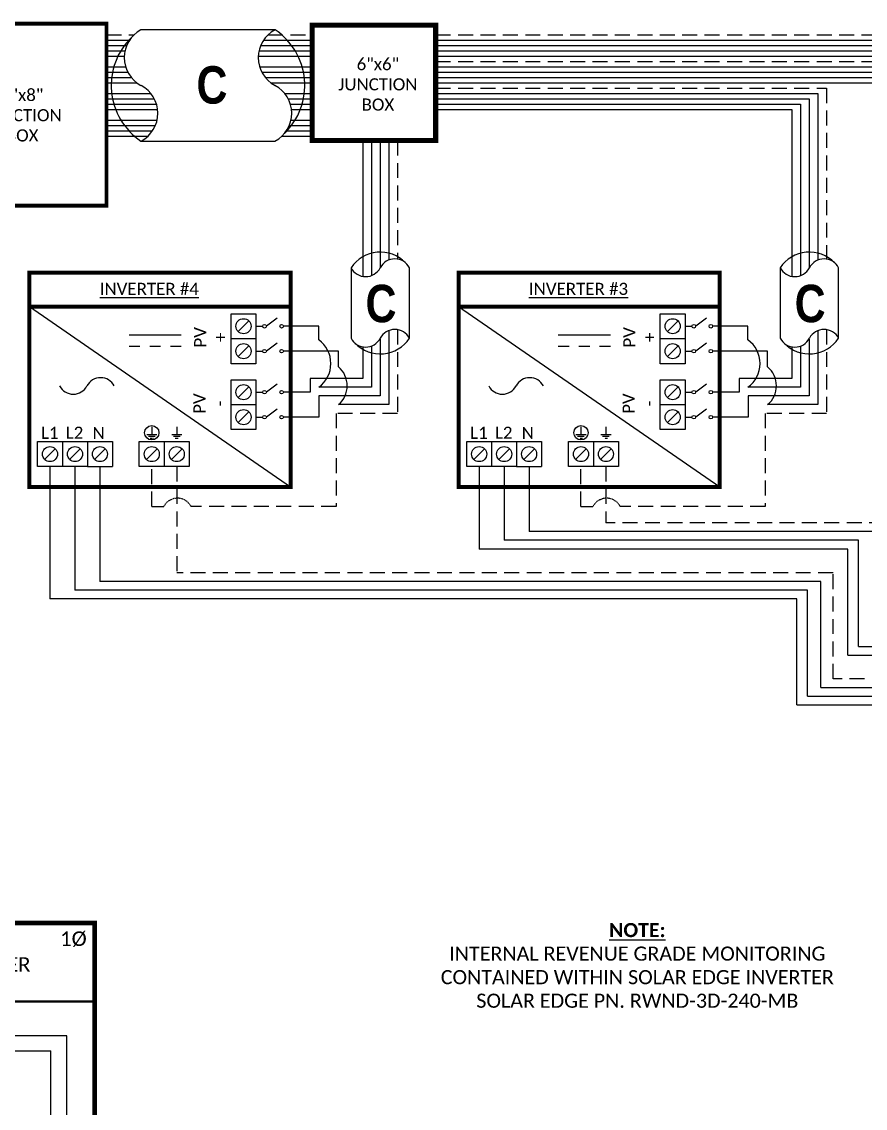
# Model space of a CAD drawing. Header units: feet. Extents: x 19811 to 20443, y 16029 to 16607.
# Drawn here: x 20022.9 to 20234.6, y 16313.7 to 16586.3 of the extents above; entities that cross this region are included whole.
import ezdxf

# ---------------------------------------------------------------- set-up
doc = ezdxf.new("R2010")
doc.units = ezdxf.units.FT
doc.header["$MEASUREMENT"] = 0
doc.linetypes.add('DASHED', pattern=[0.75, 0.5, -0.25])
doc.linetypes.add('HIDDEN', pattern=[0.375, 0.25, -0.125])
doc.styles.add('ONE LINE TXT', font='techb___.ttf')
doc.styles.get("Standard").update_dxf_attribs({"font": 'calibri.ttf'})

# ---------------------------------------------------------------- blocks, each defined once
blk = doc.blocks.new('lineTapPanel')
at = {"linetype": 'Continuous'}
h = blk.add_hatch(color=254, dxfattribs=at)
h.dxf.hatch_style = 1
edge = h.paths.add_edge_path()
edge.add_arc((-38.44, 98.34), 1.11, 0, 360)
h = blk.add_hatch(color=254, dxfattribs=at)
h.dxf.hatch_style = 1
edge = h.paths.add_edge_path()
edge.add_arc((-42.47, 94.51), 1.11, 0, 360)
h = blk.add_hatch(color=1, dxfattribs=at)
h.dxf.hatch_style = 1
edge = h.paths.add_edge_path()
edge.add_arc((-42.47, 86.8), 0.291, 0, 360)
h = blk.add_hatch(color=1, dxfattribs=at)
h.dxf.hatch_style = 1
edge = h.paths.add_edge_path()
edge.add_arc((-38.44, 86.8), 0.291, 0, 360)
h = blk.add_hatch(color=1, dxfattribs=at)
h.dxf.hatch_style = 1
edge = h.paths.add_edge_path()
edge.add_arc((-42.47, 77.16), 0.291, 0, 360)
h = blk.add_hatch(color=1, dxfattribs=at)
h.dxf.hatch_style = 1
edge = h.paths.add_edge_path()
edge.add_arc((-38.44, 77.16), 0.291, 0, 360)
h = blk.add_hatch(color=1, dxfattribs=at)
h.dxf.hatch_style = 1
edge = h.paths.add_edge_path()
edge.add_arc((-38.44, 71.16), 0.528, 0, 360)
h = blk.add_hatch(color=1, dxfattribs=at)
h.dxf.hatch_style = 1
edge = h.paths.add_edge_path()
edge.add_arc((-42.47, 67.78), 0.528, 0, 360)
h = blk.add_hatch(color=1, dxfattribs=at)
h.dxf.hatch_style = 1
edge = h.paths.add_edge_path()
edge.add_arc((-38.44, 61.76), 0.528, 0, 360)
h = blk.add_hatch(color=1, dxfattribs=at)
h.dxf.hatch_style = 1
edge = h.paths.add_edge_path()
edge.add_arc((-42.47, 58.38), 0.528, 0, 360)
h = blk.add_hatch(color=1, dxfattribs=at)
h.dxf.hatch_style = 1
edge = h.paths.add_edge_path()
edge.add_arc((-38.44, 52.36), 0.528, 0, 360)
h = blk.add_hatch(color=1, dxfattribs=at)
h.dxf.hatch_style = 1
edge = h.paths.add_edge_path()
edge.add_arc((-42.47, 48.98), 0.528, 0, 360)
h = blk.add_hatch(color=1, dxfattribs=at)
h.dxf.hatch_style = 1
edge = h.paths.add_edge_path()
edge.add_arc((-38.44, 42.95), 0.528, 0, 360)
h = blk.add_hatch(color=1, dxfattribs=at)
h.dxf.hatch_style = 1
edge = h.paths.add_edge_path()
edge.add_arc((-42.47, 39.58), 0.528, 0, 360)
h = blk.add_hatch(color=1, dxfattribs=at)
h.dxf.hatch_style = 1
edge = h.paths.add_edge_path()
edge.add_arc((-38.44, 33.55), 0.528, 0, 360)
h = blk.add_hatch(color=1, dxfattribs=at)
h.dxf.hatch_style = 1
edge = h.paths.add_edge_path()
edge.add_arc((-42.47, 30.17), 0.528, 0, 360)
at = {"color": 155, "true_color": 0x647190}
blk.add_line((-80.92, 126.59), (0, 126.59), dxfattribs=at)
at = {"color": 253, "linetype": 'Continuous'}
for p, q in [((-100.73, 90.2), (-100.73, 109.7)), ((-76.04, 90.2), (-100.73, 90.2)), ((-76.04, 90.2), (-76.04, 22.16)), ((-76.04, 22.16), (-27.25, 22.16)), ((-27.25, 22.16), (-27.25, 17.57)), ((-27.25, 17.57), (-29.89, 17.57)), ((0, 3), (-11.01, 3)), ((-11.01, 3), (-11.01, 0.16)), ((-11.01, 0.16), (-29.89, 0.16))]:
    blk.add_line(p, q, dxfattribs=at)
at = {"color": 10, "linetype": 'Continuous'}
for p, q in [((-94.24, 94.51), (-94.24, 109.7)), ((-43.58, 94.51), (-94.24, 94.51)), ((-42.47, 87.09), (-42.47, 93.4)), ((-41.36, 94.51), (-10.98, 94.51)), ((-10.98, 6), (-10.98, 94.51)), ((-42.47, 30.17), (-42.47, 76.87)), ((-35.88, 67.78), (-45.04, 67.78)), ((-35.88, 58.38), (-45.04, 58.38)), ((-35.88, 48.98), (-45.04, 48.98)), ((-35.88, 39.58), (-45.04, 39.58)), ((-35.88, 30.17), (-45.04, 30.17)), ((0, 6), (-10.98, 6))]:
    blk.add_line(p, q, dxfattribs=at)
at = {"color": 7, "linetype": 'Continuous'}
for p, q in [((-87.75, 98.34), (-87.75, 109.7)), ((-39.56, 98.34), (-87.75, 98.34)), ((-6.96, 9), (-6.96, 98.34)), ((-38.44, 87.09), (-38.44, 97.23)), ((-38.44, 61.76), (-38.44, 76.87)), ((-35.88, 71.16), (-45.04, 71.16)), ((-38.44, 71.16), (-35.88, 71.16)), ((-45.04, 61.76), (-35.88, 61.76)), ((-35.88, 61.76), (-45.04, 61.76)), ((-38.44, 52.36), (-38.44, 61.76)), ((-45.04, 52.36), (-35.88, 52.36)), ((-35.88, 52.36), (-45.04, 52.36)), ((-38.44, 42.95), (-38.44, 52.36)), ((-45.04, 42.95), (-35.88, 42.95)), ((-35.88, 42.95), (-45.04, 42.95)), ((-38.44, 33.55), (-38.44, 42.95)), ((-35.88, 33.55), (-45.04, 33.55))]:
    blk.add_line(p, q, dxfattribs=at)
at = {"lineweight": 50}
blk.add_line((-80.92, 106.95), (0, 106.95), dxfattribs=at)
at = {"color": 7}
for p, q in [((-6.96, 98.34), (-37.33, 98.34)), ((0, 9), (-6.96, 9))]:
    blk.add_line(p, q, dxfattribs=at)
at = {"color": 1, "linetype": 'Continuous'}
for p, q in [((-51.03, -2.51), (-51.03, 20.23)), ((-46.49, 20.23), (-51.03, 20.23)), ((-46.49, 20.23), (-46.49, -2.51)), ((-34.43, -2.43), (-34.43, 20.16)), ((-29.89, 20.16), (-34.43, 20.16)), ((-29.89, 20.16), (-29.89, -2.43)), ((-46.49, -2.51), (-51.03, -2.51)), ((-29.89, -2.43), (-34.43, -2.43))]:
    blk.add_line(p, q, dxfattribs=at)
at = {"color": 4, "linetype": 'Continuous'}
for p, q in [((-47.97, 18.28), (-49.55, 16.71)), ((-31.37, 18.35), (-32.94, 16.78)), ((-47.97, 13.93), (-49.55, 12.36)), ((-31.37, 14), (-32.94, 12.43)), ((-47.97, 9.58), (-49.55, 8.01)), ((-31.37, 9.65), (-32.94, 8.08)), ((-47.97, 5.23), (-49.55, 3.66)), ((-31.37, 5.3), (-32.94, 3.73)), ((-47.97, 0.88), (-49.55, -0.69)), ((-31.37, 0.95), (-32.94, -0.62))]:
    blk.add_line(p, q, dxfattribs=at)
at = {"color": 92, "linetype": 'HIDDEN', "ltscale": 15}
for p, q in [((-51.03, 4.44), (-106.89, 4.44)), ((-106.89, 4.44), (-106.89, -4.87)), ((-75.84, -4.96), (-75.84, 0.09)), ((-75.84, 0.09), (-51.03, 0.09)), ((0, 0), (-6.96, 0)), ((-6.96, 0), (-6.96, -4.96)), ((-6.96, -4.96), (-75.84, -4.96))]:
    blk.add_line(p, q, dxfattribs=at)
at = {"color": 92, "linetype": 'Continuous', "ltscale": 15}
blk.add_line((-34.43, 0.09), (-46.49, 0.09), dxfattribs=at)
at = {"color": 92, "ltscale": 15}
blk.add_line((-106.89, -4.87), (-106.89, -24.84), dxfattribs=at)
at = {"lineweight": 50, "const_width": 1.19}
for points in [[(-103.67, 109.7), (-103.67, 126.59), (-84.82, 126.59), (-84.82, 109.7)], [(-80.92, -9.3), (-80.92, 126.59), (0, 126.59), (0, -9.3)]]:
    blk.add_lwpolyline(points, close=True, dxfattribs=at)
at = {"color": 92, "linetype": 'Continuous', "lineweight": 5, "ltscale": 0.05, "flags": 128}
for points in [[(-43.54, 13.81), (-43.54, 10.97)], [(-45.88, 10.97), (-41.2, 10.97)], [(-42.01, 10.1), (-45.07, 10.1)], [(-42.82, 9.23), (-44.25, 9.23)]]:
    blk.add_lwpolyline(points, dxfattribs=at)
at = {"color": 92, "linetype": 'Continuous', "ltscale": 4, "flags": 128}
for points in [[(-115.37, -24.84), (-98.41, -24.84)], [(-101.35, -27.98), (-112.43, -27.98)], [(-104.29, -31.12), (-109.49, -31.12)]]:
    blk.add_lwpolyline(points, dxfattribs=at)
at = {"linetype": 'Continuous'}
blk.add_circle((-94.24, 118.15), 7.15, dxfattribs=at)
at = {"color": 7, "linetype": 'Continuous'}
for centre in [(-38.44, 98.34), (-38.44, 98.34), (-42.47, 94.51)]:
    blk.add_circle(centre, 1.11, dxfattribs=at)
at = {"color": 1, "linetype": 'Continuous'}
for centre, radius in [((-42.47, 86.8), 0.291), ((-38.44, 86.8), 0.291), ((-42.47, 77.16), 0.291), ((-38.44, 77.16), 0.291), ((-38.44, 71.16), 0.528), ((-42.47, 67.78), 0.528), ((-38.44, 61.76), 0.528), ((-42.47, 58.38), 0.528), ((-38.44, 52.36), 0.528), ((-42.47, 48.98), 0.528), ((-38.44, 42.95), 0.528), ((-42.47, 39.58), 0.528), ((-38.44, 33.55), 0.528), ((-42.47, 30.17), 0.528)]:
    blk.add_circle(centre, radius, dxfattribs=at)
at = {"color": 4, "linetype": 'Continuous'}
for centre in [(-48.76, 17.49), (-32.16, 17.57), (-48.76, 13.14), (-32.16, 13.21), (-48.76, 8.79), (-32.16, 8.86), (-48.76, 4.44), (-32.16, 4.51), (-48.76, 0.09), (-32.16, 0.16)]:
    blk.add_circle(centre, 1.11, dxfattribs=at)
at = {"color": 1, "linetype": 'Continuous'}
for centre, radius, start, end in [((-50.14, 81.98), 9.06, 327.8708, 32.1292), ((-46.11, 81.98), 9.06, 327.8708, 32.1292), ((-48.03, 68.62), 3.93, 40.3392, 139.6608), ((-32.88, 68.62), 3.93, 40.3392, 139.6608), ((-48.03, 65.24), 3.93, 40.3392, 139.6608), ((-32.88, 65.24), 3.93, 40.3392, 139.6608), ((-48.03, 59.21), 3.93, 40.3392, 139.6608), ((-32.88, 59.21), 3.93, 40.3392, 139.6608), ((-48.03, 55.84), 3.93, 40.3392, 139.6608), ((-32.88, 55.84), 3.93, 40.3392, 139.6608), ((-48.03, 49.81), 3.93, 40.3392, 139.6608), ((-32.88, 49.81), 3.93, 40.3392, 139.6608), ((-48.03, 46.43), 3.93, 40.3392, 139.6608), ((-32.88, 46.43), 3.93, 40.3392, 139.6608), ((-48.03, 40.41), 3.93, 40.3392, 139.6608), ((-32.88, 40.41), 3.93, 40.3392, 139.6608), ((-48.03, 37.03), 3.93, 40.3392, 139.6608), ((-32.88, 37.03), 3.93, 40.3392, 139.6608), ((-48.03, 31.01), 3.93, 40.3392, 139.6608), ((-32.88, 31.01), 3.93, 40.3392, 139.6608), ((-48.03, 27.63), 3.93, 40.3392, 139.6608), ((-32.88, 27.63), 3.93, 40.3392, 139.6608)]:
    blk.add_arc(centre, radius, start, end, dxfattribs=at)
at = {"color": 253, "linetype": 'Continuous', "style": 'ONE LINE TXT'}
blk.add_text('M', height=9.38, dxfattribs=at).set_placement((-98.8, 113.43))
at = {"color": 4, "linetype": 'Continuous'}
blk.add_text('NEUTRAL', height=1.874, rotation=90, dxfattribs=at).set_placement((-35.08, 4.08))
at = {"color": 1, "attachment_point": 5}
for s, width, gutter_width, heights, insert, char_height in [('EXISTING\\P1Ø 120/240V UTILITY METER', 37.8067, 7.17, [0], (-123.35, 118.13), 3.5433), ('240V', 0.1481, 0.75, [0], (-72.39, 122.54), 3.658), ('1Ø', 0.1481, 0.75, [0], (-5.31, 122.54), 3.658), ('serA MAIN BREAKER\\PnwA BUSBAR', 72.4998, 0.75, [0], (-39.75, 113.14), 3.6576), ('EXISTING MAIN BREAKER LOAD CENTER INSULATED LINE TAPS INSTALLED ON MAIN FEEDERS\\P{\\fVerdana|b1|i0|c0|p34;NEC 705.12(A)}', 98.9176, 7.17, [106.42], (-39.63, -23.42), 3.6576)]:
    blk.add_mtext_dynamic_manual_height_columns(s, width=width, gutter_width=gutter_width, heights=heights, dxfattribs=dict(at, insert=insert, char_height=char_height))
at = {"color": 4, "linetype": 'Continuous', "insert": (-46.25, 82.15), "char_height": 1.874, "attachment_point": 5, "rotation": 90}
blk.add_mtext_dynamic_manual_height_columns('2pserA\\PMAIN', width=0.1481, gutter_width=0.75, heights=[0], dxfattribs=at)
blk = doc.blocks.new('*U26')
at = {"color": 7}
blk.add_blockref('lineTapPanel', (0, 0), dxfattribs=at)
blk = doc.blocks.new('*U27')
at = {"color": 7}
blk.add_line((-79.14, 9), (0, 9), dxfattribs=at)
at = {"color": 10}
blk.add_line((-79.14, 6), (0, 6), dxfattribs=at)
at = {"color": 253}
blk.add_line((-79.14, 3), (0, 3), dxfattribs=at)
at = {"color": 92, "linetype": 'DASHED', "ltscale": 15}
blk.add_line((-79.14, 0), (0, 0), dxfattribs=at)
at = {"color": 1, "insert": (-22.08, 115.96), "char_height": 3.5433, "attachment_point": 5}
blk.add_mtext_dynamic_manual_height_columns('{\\fCalibri|b1|i0|c0|p34;\\LNOTE:\\P}INTERNAL REVENUE GRADE MONITORING\\PCONTAINED WITHIN SOLAR EDGE INVERTER\\PSOLAR EDGE PN. RWND-3D-240-MB', width=99.534, gutter_width=7.17, heights=[0], dxfattribs=at)

msp = doc.modelspace()

# ---------------------------------------------------------------- linework, layer by layer
at = {"color": 92, "linetype": 'HIDDEN', "ltscale": 15}
for p, q in [((20044.18, 16582.98), (20051.07, 16582.98)), ((20084.7, 16582.98), (20095.78, 16582.98)), ((20126.78, 16582.98), (20440.29, 16582.98)), ((20126.78, 16576.29), (20332.59, 16576.29)), ((20126.78, 16569.6), (20224.89, 16569.6)), ((20224.89, 16569.6), (20224.89, 16526.71)), ((20117.19, 16556.44), (20117.19, 16526.71)), ((20117.19, 16509.03), (20117.19, 16488.02)), ((20224.89, 16509.03), (20224.89, 16488.02)), ((20117.19, 16488.02), (20101.79, 16488.02)), ((20101.79, 16488.02), (20101.79, 16464.65)), ((20224.89, 16488.02), (20209.49, 16488.02)), ((20209.49, 16488.02), (20209.49, 16464.65)), ((20055.54, 16464.65), (20055.54, 16474.67)), ((20061.81, 16474.67), (20061.81, 16448.05)), ((20163.24, 16464.65), (20163.24, 16474.67)), ((20169.51, 16474.67), (20169.51, 16460.55)), ((20055.54, 16464.65), (20058.54, 16464.65)), ((20101.79, 16464.65), (20065.39, 16464.65)), ((20163.24, 16464.65), (20166.24, 16464.65)), ((20209.49, 16464.65), (20173.09, 16464.65)), ((20239.31, 16460.55), (20169.51, 16460.55)), ((20226.5, 16448.05), (20061.81, 16448.05)), ((20226.5, 16421.43), (20226.5, 16448.05)), ((20380.66, 16421.43), (20226.5, 16421.43))]:
    msp.add_line(p, q, dxfattribs=at)
at = {"color": 7, "linetype": 'Continuous'}
for p, q in [((20086.46, 16584.24), (20052.83, 16584.24)), ((20044.18, 16580.3), (20049.22, 16580.3)), ((20082.85, 16580.3), (20095.78, 16580.3)), ((20126.78, 16580.3), (20435.92, 16580.3)), ((20044.18, 16577.63), (20048.62, 16577.63)), ((20082.25, 16577.63), (20095.78, 16577.63)), ((20126.78, 16577.63), (20431.56, 16577.63)), ((20044.18, 16573.62), (20049.51, 16573.62)), ((20083.14, 16573.62), (20095.78, 16573.62)), ((20126.78, 16573.62), (20328.22, 16573.62)), ((20044.18, 16570.94), (20051.79, 16570.94)), ((20085.42, 16570.94), (20095.78, 16570.94)), ((20126.78, 16570.94), (20323.86, 16570.94)), ((20044.18, 16566.92), (20056.17, 16566.92)), ((20089.8, 16566.92), (20095.78, 16566.92)), ((20126.78, 16566.92), (20220.53, 16566.92)), ((20220.53, 16566.92), (20220.53, 16524.45)), ((20044.18, 16564.24), (20057, 16564.24)), ((20090.63, 16564.24), (20095.78, 16564.24)), ((20126.78, 16564.24), (20216.16, 16564.24)), ((20216.16, 16564.24), (20216.16, 16522.39)), ((20044.18, 16560.23), (20056.42, 16560.23)), ((20090.05, 16560.23), (20095.78, 16560.23)), ((20044.18, 16557.55), (20054.55, 16557.55)), ((20052.83, 16556.33), (20086.46, 16556.33)), ((20088.18, 16557.55), (20095.78, 16557.55)), ((20108.46, 16556.44), (20108.46, 16522.39)), ((20112.83, 16556.44), (20112.83, 16524.45)), ((20105.54, 16524.54), (20105.54, 16506.86)), ((20120.21, 16506.86), (20120.21, 16524.54)), ((20213.24, 16524.54), (20213.24, 16506.86)), ((20227.9, 16506.86), (20227.9, 16524.54)), ((20090.37, 16469.54), (20024.82, 16514.78)), ((20198.06, 16469.54), (20132.52, 16514.78)), ((20062.95, 16507.62), (20049.83, 16507.62)), ((20112.83, 16506.78), (20112.83, 16492.38)), ((20170.65, 16507.62), (20157.53, 16507.62)), ((20220.53, 16506.78), (20220.53, 16492.38)), ((20052.57, 16504.78), (20049.83, 16504.78)), ((20057.76, 16504.78), (20055.02, 16504.78)), ((20062.95, 16504.78), (20060.21, 16504.78)), ((20108.46, 16504.71), (20108.46, 16496.75)), ((20160.27, 16504.78), (20157.53, 16504.78)), ((20165.46, 16504.78), (20162.72, 16504.78)), ((20170.65, 16504.78), (20167.91, 16504.78)), ((20216.16, 16504.71), (20216.16, 16496.75)), ((20108.46, 16496.75), (20095.28, 16496.75)), ((20095.28, 16496.75), (20095.28, 16493.33)), ((20216.16, 16496.75), (20202.98, 16496.75)), ((20202.98, 16496.75), (20202.98, 16493.33)), ((20095.28, 16493.33), (20088.58, 16493.33)), ((20202.98, 16493.33), (20196.28, 16493.33)), ((20112.83, 16492.38), (20097.47, 16492.38)), ((20097.47, 16492.38), (20097.47, 16487.06)), ((20220.53, 16492.38), (20205.17, 16492.38)), ((20205.17, 16492.38), (20205.17, 16487.06)), ((20097.47, 16487.06), (20088.58, 16487.06)), ((20205.17, 16487.06), (20196.28, 16487.06)), ((20029.99, 16474.67), (20029.99, 16441.48)), ((20137.69, 16474.67), (20137.69, 16453.99)), ((20230.22, 16453.99), (20137.69, 16453.99)), ((20230.22, 16427.37), (20230.22, 16453.99)), ((20217.41, 16441.48), (20029.99, 16441.48)), ((20217.41, 16414.87), (20217.41, 16441.48)), ((20230.22, 16427.37), (20390.47, 16427.37)), ((20217.41, 16414.87), (20382.85, 16414.87))]:
    msp.add_line(p, q, dxfattribs=at)
at = {"color": 10, "linetype": 'Continuous'}
for p, q in [((20044.18, 16581.64), (20049.94, 16581.64)), ((20083.57, 16581.64), (20095.78, 16581.64)), ((20126.78, 16581.64), (20438.1, 16581.64)), ((20044.18, 16578.97), (20048.8, 16578.97)), ((20082.43, 16578.97), (20095.78, 16578.97)), ((20126.78, 16578.97), (20433.74, 16578.97)), ((20044.18, 16574.96), (20048.96, 16574.96)), ((20082.59, 16574.96), (20095.78, 16574.96)), ((20126.78, 16574.96), (20330.41, 16574.95)), ((20044.18, 16572.28), (20050.39, 16572.28)), ((20084.02, 16572.28), (20095.78, 16572.28)), ((20126.78, 16572.28), (20326.04, 16572.28)), ((20044.18, 16568.26), (20055.3, 16568.26)), ((20088.93, 16568.26), (20095.78, 16568.26)), ((20126.78, 16568.26), (20222.71, 16568.26)), ((20222.71, 16568.26), (20222.71, 16526.46)), ((20044.18, 16565.59), (20056.72, 16565.59)), ((20090.34, 16565.59), (20095.78, 16565.59)), ((20126.78, 16565.59), (20218.34, 16565.58)), ((20218.34, 16565.58), (20218.34, 16522.58)), ((20044.18, 16561.57), (20056.86, 16561.57)), ((20090.49, 16561.57), (20095.78, 16561.57)), ((20044.18, 16558.89), (20055.7, 16558.89)), ((20089.32, 16558.89), (20095.78, 16558.89)), ((20110.64, 16556.44), (20110.64, 16522.58)), ((20115.01, 16556.44), (20115.01, 16526.46)), ((20097.43, 16509.88), (20088.58, 16509.88)), ((20097.43, 16506.47), (20097.43, 16509.88)), ((20205.13, 16509.88), (20196.28, 16509.88)), ((20205.13, 16506.47), (20205.13, 16509.88)), ((20115.01, 16508.79), (20115.01, 16490.2)), ((20222.71, 16508.79), (20222.71, 16490.2)), ((20110.64, 16504.9), (20110.64, 16494.57)), ((20218.34, 16504.9), (20218.34, 16494.57)), ((20102.38, 16503.62), (20088.58, 16503.62)), ((20102.38, 16499.69), (20102.38, 16503.62)), ((20210.08, 16503.62), (20196.28, 16503.62)), ((20210.08, 16499.69), (20210.08, 16503.62)), ((20110.64, 16494.57), (20097.43, 16494.57)), ((20218.34, 16494.57), (20205.13, 16494.57)), ((20115.01, 16490.2), (20102.38, 16490.2)), ((20222.71, 16490.2), (20210.08, 16490.2)), ((20036.26, 16474.67), (20036.26, 16443.67)), ((20143.96, 16474.67), (20143.96, 16456.17)), ((20232.9, 16456.17), (20143.96, 16456.17)), ((20232.9, 16429.56), (20232.9, 16456.17)), ((20220.09, 16443.67), (20036.26, 16443.67)), ((20220.09, 16417.05), (20220.09, 16443.67)), ((20232.9, 16429.56), (20390.37, 16429.56)), ((20220.09, 16417.05), (20382.74, 16417.05))]:
    msp.add_line(p, q, dxfattribs=at)
at = {"color": 1, "linetype": 'Continuous'}
for p, q in [((20075.42, 16500.48), (20075.42, 16513.02)), ((20075.42, 16513.02), (20081.69, 16513.02)), ((20075.42, 16500.48), (20075.42, 16513.02)), ((20081.69, 16513.02), (20081.69, 16500.48)), ((20081.69, 16513.02), (20081.69, 16506.75)), ((20087.04, 16511.93), (20084.33, 16509.9)), ((20183.12, 16500.48), (20183.12, 16513.02)), ((20183.12, 16513.02), (20189.39, 16513.02)), ((20183.12, 16500.48), (20183.12, 16513.02)), ((20189.39, 16513.02), (20189.39, 16500.48)), ((20189.39, 16513.02), (20189.39, 16506.75)), ((20194.74, 16511.93), (20192.03, 16509.9)), ((20081.69, 16509.88), (20083.39, 16509.88)), ((20189.39, 16509.88), (20191.09, 16509.88)), ((20081.69, 16506.75), (20075.42, 16506.75)), ((20189.39, 16506.75), (20183.12, 16506.75)), ((20087.04, 16505.66), (20084.33, 16503.63)), ((20194.74, 16505.66), (20192.03, 16503.63)), ((20081.69, 16503.62), (20083.39, 16503.62)), ((20189.39, 16503.62), (20191.09, 16503.62)), ((20081.69, 16500.48), (20075.42, 16500.48)), ((20189.39, 16500.48), (20183.12, 16500.48)), ((20075.42, 16483.93), (20075.42, 16496.46)), ((20075.42, 16496.46), (20081.69, 16496.46)), ((20081.69, 16496.46), (20081.69, 16490.19)), ((20183.12, 16483.93), (20183.12, 16496.46)), ((20183.12, 16496.46), (20189.39, 16496.46)), ((20189.39, 16496.46), (20189.39, 16490.19)), ((20081.69, 16493.33), (20083.39, 16493.33)), ((20087.04, 16495.38), (20084.33, 16493.35)), ((20189.39, 16493.33), (20191.09, 16493.33)), ((20194.74, 16495.38), (20192.03, 16493.35)), ((20081.69, 16490.19), (20075.42, 16490.19)), ((20081.69, 16490.19), (20081.69, 16483.93)), ((20189.39, 16490.19), (20183.12, 16490.19)), ((20189.39, 16490.19), (20189.39, 16483.93)), ((20087.04, 16489.11), (20084.33, 16487.08)), ((20194.74, 16489.11), (20192.03, 16487.08)), ((20081.69, 16487.06), (20083.39, 16487.06)), ((20189.39, 16487.06), (20191.09, 16487.06)), ((20081.69, 16483.93), (20075.42, 16483.93)), ((20189.39, 16483.93), (20183.12, 16483.93)), ((20026.86, 16480.94), (20039.4, 16480.94)), ((20026.86, 16474.67), (20026.86, 16480.94)), ((20026.86, 16480.94), (20033.13, 16480.94)), ((20033.13, 16480.94), (20033.13, 16474.67)), ((20039.4, 16480.94), (20039.4, 16474.67)), ((20039.4, 16480.94), (20045.67, 16480.94)), ((20045.67, 16480.94), (20045.67, 16474.67)), ((20052.41, 16480.94), (20064.95, 16480.94)), ((20052.41, 16474.67), (20052.41, 16480.94)), ((20052.41, 16480.94), (20058.68, 16480.94)), ((20058.68, 16480.94), (20058.68, 16474.67)), ((20064.95, 16480.94), (20064.95, 16474.67)), ((20134.56, 16480.94), (20147.1, 16480.94)), ((20134.56, 16474.67), (20134.56, 16480.94)), ((20134.56, 16480.94), (20140.83, 16480.94)), ((20140.83, 16480.94), (20140.83, 16474.67)), ((20147.1, 16480.94), (20147.1, 16474.67)), ((20147.1, 16480.94), (20153.36, 16480.94)), ((20153.36, 16480.94), (20153.36, 16474.67)), ((20160.11, 16480.94), (20172.65, 16480.94)), ((20160.11, 16474.67), (20160.11, 16480.94)), ((20160.11, 16480.94), (20166.38, 16480.94)), ((20166.38, 16480.94), (20166.38, 16474.67)), ((20172.65, 16480.94), (20172.65, 16474.67)), ((20039.4, 16474.67), (20026.86, 16474.67)), ((20039.4, 16474.67), (20045.67, 16474.67)), ((20064.95, 16474.67), (20052.41, 16474.67)), ((20147.1, 16474.67), (20134.56, 16474.67)), ((20147.1, 16474.67), (20153.36, 16474.67)), ((20172.65, 16474.67), (20160.11, 16474.67))]:
    msp.add_line(p, q, dxfattribs=at)
at = {"color": 4, "linetype": 'Continuous'}
for p, q in [((20079.9, 16511.22), (20077.22, 16508.55)), ((20187.59, 16511.22), (20184.92, 16508.55)), ((20079.9, 16504.95), (20077.22, 16502.28)), ((20187.59, 16504.95), (20184.92, 16502.28)), ((20079.9, 16494.67), (20077.22, 16491.99)), ((20187.59, 16494.67), (20184.92, 16491.99)), ((20079.9, 16488.4), (20077.22, 16485.72)), ((20187.59, 16488.4), (20184.92, 16485.72)), ((20031.33, 16479.14), (20028.65, 16476.46)), ((20037.6, 16479.14), (20034.92, 16476.46)), ((20043.87, 16479.14), (20041.19, 16476.46)), ((20056.88, 16479.14), (20054.21, 16476.46)), ((20063.15, 16479.14), (20060.48, 16476.46)), ((20139.03, 16479.14), (20136.35, 16476.46)), ((20145.3, 16479.14), (20142.62, 16476.46)), ((20151.57, 16479.14), (20148.89, 16476.46)), ((20164.58, 16479.14), (20161.9, 16476.46)), ((20170.85, 16479.14), (20168.17, 16476.46))]:
    msp.add_line(p, q, dxfattribs=at)
at = {"color": 253, "linetype": 'Continuous'}
for p, q in [((20042.53, 16474.67), (20042.53, 16445.86)), ((20150.23, 16474.67), (20150.23, 16458.36)), ((20236.28, 16458.36), (20150.23, 16458.36)), ((20223.47, 16445.86), (20042.53, 16445.86)), ((20223.47, 16419.24), (20223.47, 16445.86)), ((20223.47, 16419.24), (20380.6, 16419.24))]:
    msp.add_line(p, q, dxfattribs=at)
at = {"lineweight": 50}
for points, const_width in [([(20044.18, 16540.11), (20000.86, 16540.11), (20000.86, 16585.77), (20044.18, 16585.77)], 0.986), ([(20126.78, 16556.44), (20095.78, 16556.44), (20095.78, 16585.39), (20126.78, 16585.39)], 1.27), ([(20024.82, 16469.54), (20024.82, 16523.34), (20090.37, 16523.34), (20090.37, 16469.54)], 0.986), ([(20024.82, 16514.78), (20024.82, 16523.34), (20090.37, 16523.34), (20090.37, 16514.78)], 0.986), ([(20132.52, 16469.54), (20132.52, 16523.34), (20198.06, 16523.34), (20198.06, 16469.54)], 0.986), ([(20132.52, 16514.78), (20132.52, 16523.34), (20198.06, 16523.34), (20198.06, 16514.78)], 0.986)]:
    msp.add_lwpolyline(points, close=True, dxfattribs=dict(at, const_width=const_width))
at = {"color": 92, "linetype": 'Continuous', "flags": 128}
for points in [[(20055.54, 16484.61), (20055.54, 16482.69)], [(20061.81, 16484.61), (20061.81, 16482.69)], [(20163.24, 16484.61), (20163.24, 16482.69)], [(20169.51, 16484.61), (20169.51, 16482.69)], [(20054.26, 16482.69), (20056.82, 16482.69)], [(20056.38, 16482.22), (20054.71, 16482.22)], [(20060.53, 16482.69), (20063.09, 16482.69)], [(20062.65, 16482.22), (20060.98, 16482.22)], [(20161.96, 16482.69), (20164.52, 16482.69)], [(20164.08, 16482.22), (20162.41, 16482.22)], [(20168.23, 16482.69), (20170.79, 16482.69)], [(20170.35, 16482.22), (20168.68, 16482.22)]]:
    msp.add_lwpolyline(points, dxfattribs=at)
at = {"color": 92, "linetype": 'HIDDEN', "flags": 128}
for points in [[(20055.93, 16481.75), (20055.15, 16481.75)], [(20062.2, 16481.75), (20061.42, 16481.75)], [(20163.63, 16481.75), (20162.85, 16481.75)], [(20169.9, 16481.75), (20169.12, 16481.75)]]:
    msp.add_lwpolyline(points, dxfattribs=at)
at = {"color": 4, "linetype": 'Continuous'}
for centre in [(20078.56, 16509.88), (20186.26, 16509.88), (20078.56, 16503.62), (20186.26, 16503.62), (20078.56, 16493.33), (20186.26, 16493.33), (20078.56, 16487.06), (20186.26, 16487.06), (20029.99, 16477.8), (20036.26, 16477.8), (20042.53, 16477.8), (20055.54, 16477.8), (20061.81, 16477.8), (20137.69, 16477.8), (20143.96, 16477.8), (20150.23, 16477.8), (20163.24, 16477.8), (20169.51, 16477.8)]:
    msp.add_circle(centre, 1.89, dxfattribs=at)
at = {"color": 1, "linetype": 'Continuous'}
for centre in [(20083.84, 16509.88), (20088.13, 16509.88), (20191.54, 16509.88), (20195.83, 16509.88), (20083.84, 16503.62), (20088.13, 16503.62), (20191.54, 16503.62), (20195.83, 16503.62), (20083.84, 16493.33), (20088.13, 16493.33), (20191.54, 16493.33), (20195.83, 16493.33), (20083.84, 16487.06), (20088.13, 16487.06), (20191.54, 16487.06), (20195.83, 16487.06)]:
    msp.add_circle(centre, 0.45, dxfattribs=at)
at = {"color": 92, "linetype": 'Continuous'}
for centre in [(20055.54, 16483.15), (20163.24, 16483.15)]:
    msp.add_circle(centre, 1.8, dxfattribs=at)
at = {"linetype": 'Continuous'}
for centre, radius, start, end in [((20056.49, 16577.26), 7.88, 117.6639, 242.3361), ((20090.12, 16577.26), 7.88, 117.6639, 242.3361), ((20049.18, 16563.31), 7.88, 297.6639, 62.3361), ((20082.8, 16563.31), 7.88, 297.6639, 62.3361), ((20116.54, 16522.62), 4.14, 27.6639, 152.3361), ((20224.24, 16522.62), 4.14, 27.6639, 152.3361), ((20109.2, 16526.46), 4.14, 207.6639, 332.3361), ((20216.9, 16526.46), 4.14, 207.6639, 332.3361), ((20116.54, 16504.94), 4.14, 27.6639, 152.3361), ((20224.24, 16504.94), 4.14, 27.6639, 152.3361), ((20109.2, 16508.78), 4.14, 207.6639, 332.3361), ((20216.9, 16508.78), 4.14, 207.6639, 332.3361), ((20042.69, 16493.1), 3.87, 27.6639, 152.3361), ((20150.39, 16493.1), 3.87, 27.6639, 152.3361), ((20035.83, 16496.69), 3.87, 207.6639, 332.3361), ((20143.53, 16496.69), 3.87, 207.6639, 332.3361)]:
    msp.add_arc(centre, radius, start, end, dxfattribs=at)
at = {"color": 7, "linetype": 'Continuous'}
for centre, radius, start, end in [((20077.2, 16570.29), 16.75, 313.9732, 56.4265), ((20062.09, 16570.29), 16.75, 133.9732, 236.4265), ((20112.87, 16519.67), 8.8, 43.9732, 146.4265), ((20220.57, 16519.67), 8.8, 43.9732, 146.4265), ((20112.87, 16511.73), 8.8, 223.9732, 326.4265), ((20220.57, 16511.73), 8.8, 223.9732, 326.4265)]:
    msp.add_arc(centre, radius, start, end, dxfattribs=at)
at = {"color": 10, "linetype": 'Continuous'}
for centre, radius, start, end in [((20093.16, 16500.52), 7.32, 305.6505, 54.3495), ((20200.86, 16500.52), 7.32, 305.6505, 54.3495), ((20098.41, 16494.94), 6.18, 309.9338, 50.0662), ((20206.11, 16494.94), 6.18, 309.9338, 50.0662)]:
    msp.add_arc(centre, radius, start, end, dxfattribs=at)
at = {"color": 92, "linetype": 'HIDDEN', "ltscale": 0.3}
for centre in [(20061.97, 16462.86), (20169.67, 16462.86)]:
    msp.add_arc(centre, 3.87, 27.6639, 152.3361, dxfattribs=at)

# ---------------------------------------------------------------- block references
at = {"color": 7}
for name, p in [('*U26', (20041.18, 16233.56)), ('*U27', (20199.46, 16233.56))]:
    msp.add_blockref(name, p, dxfattribs=at)

# ---------------------------------------------------------------- texts
at = {"color": 1, "linetype": 'Continuous'}
for s, p in [('%%UINVERTER #4', (20042.47, 16517.73)), ('%%UINVERTER #3', (20150.17, 16517.73))]:
    msp.add_text(s, height=3.0435, dxfattribs=at).set_placement(p)
at = {"color": 1, "insert": (20112.28, 16570.54), "char_height": 3.0435, "width": 0.3967, "attachment_point": 5}
msp.add_mtext('6"x6"  JUNCTION BOX  ', dxfattribs=at)
at = {"color": 1, "linetype": 'Continuous', "char_height": 9.3833, "attachment_point": 1, "style": 'ONE LINE TXT'}
for insert in [(20066.76, 16575.1), (20109.18, 16520.27), (20216.87, 16520.27)]:
    msp.add_mtext_dynamic_manual_height_columns('{\\W1;\\C256;C}', width=0.1385, gutter_width=2.13, heights=[0], dxfattribs=dict(at, insert=insert))
at = {"color": 1, "attachment_point": 5}
for s, width, gutter_width, insert, char_height in [('8"x8"  JUNCTION BOX ', 0.4767, 7.17, (20023.01, 16562.8), 3.0435), ('L1', 0.1481, 0.75, (20029.94, 16483.13), 3.043), ('L2', 0.1481, 0.75, (20036.15, 16483.16), 3.043), ('N', 0.1481, 0.75, (20042.19, 16483.11), 3.04), ('L1', 0.1481, 0.75, (20137.64, 16483.13), 3.043), ('L2', 0.1481, 0.75, (20143.85, 16483.16), 3.043), ('N', 0.1481, 0.75, (20149.89, 16483.11), 3.04)]:
    msp.add_mtext_dynamic_manual_height_columns(s, width=width, gutter_width=gutter_width, heights=[0], dxfattribs=dict(at, insert=insert, char_height=char_height))
at = {"color": 1, "char_height": 3.043, "attachment_point": 5, "rotation": 90}
for s, width, insert in [('PV +', 2.8378, (20070.22, 16507.09)), ('PV +', 2.8378, (20177.92, 16507.09)), ('PV -', 2.8013, (20070.04, 16490.47)), ('PV -', 2.8013, (20177.73, 16490.47))]:
    msp.add_mtext_dynamic_manual_height_columns(s, width=width, gutter_width=0.75, heights=[0], dxfattribs=dict(at, insert=insert))

doc.saveas('drawing.dxf')
